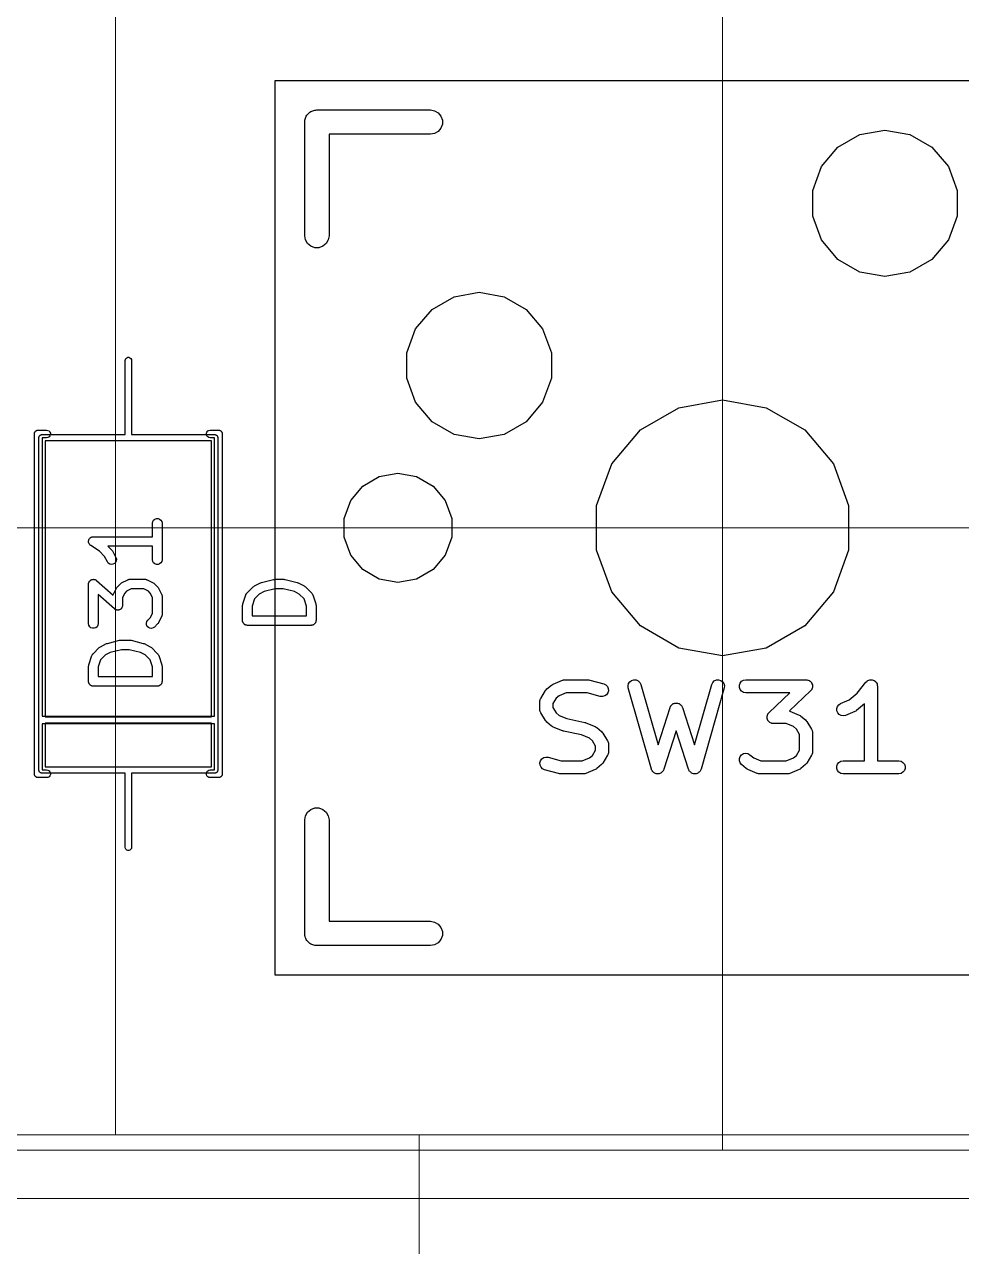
# Model space of a CAD drawing. Header units: millimetres. Extents: x 24 to 200, y 24 to 188.
# Drawn here: x 71.1 to 85.77, y 68.38 to 87.5 of the extents above; entities that cross this region are included whole.
import ezdxf

# ---------------------------------------------------------------- set-up
doc = ezdxf.new("R2010")
doc.units = ezdxf.units.MM
for name, color, linetype in [('3_SwitchPlate', 6, 'Continuous'), ('5_左天板', 1, 'Continuous'), ('7_PCBサンプル', 7, 'Continuous')]:
    doc.layers.add(name, color=color, linetype=linetype)
doc.layers.add('補助線', color=4, linetype='Continuous', lineweight=5, transparency=0.5)

# ---------------------------------------------------------------- blocks, each defined once
blk = doc.blocks.new('hhskb2-F.SilkS')
at = {"layer": '7_PCBサンプル'}
for p, q in [((62.4624, -100.617), (62.4681, -100.601)), ((62.4624, -100.634), (62.4624, -100.617)), ((62.4681, -100.601), (62.471, -100.585)), ((62.471, -100.585), (62.4793, -100.57)), ((62.4793, -100.57), (62.485, -100.555)), ((62.485, -100.555), (62.4957, -100.542)), ((62.4957, -100.542), (62.5041, -100.528)), ((62.5041, -100.528), (62.5168, -100.517)), ((62.5168, -100.517), (62.5275, -100.504)), ((62.5275, -100.504), (62.542, -100.496)), ((62.542, -100.496), (62.5547, -100.485)), ((62.5547, -100.485), (62.5704, -100.479)), ((62.5704, -100.479), (62.5848, -100.471)), ((62.5848, -100.471), (62.6013, -100.468)), ((62.6013, -100.468), (62.6169, -100.462)), ((62.6169, -100.462), (62.6336, -100.462)), ((62.6336, -100.462), (62.65, -100.459)), ((62.65, -100.459), (64.428, -100.459)), ((64.428, -100.459), (64.4932, -100.471)), ((64.4932, -100.471), (64.5505, -100.504)), ((64.5505, -100.504), (64.593, -100.555)), ((64.593, -100.555), (64.6156, -100.617)), ((64.6156, -100.617), (64.6156, -100.683)), ((62.4595, -100.65), (62.4624, -100.634)), ((62.4595, -102.428), (62.4595, -100.65)), ((64.5505, -100.796), (64.4932, -100.829)), ((64.593, -100.745), (64.5505, -100.796)), ((64.6156, -100.683), (64.593, -100.745)), ((71.1476, -100.842), (71.54, -100.773)), ((71.54, -100.773), (71.9324, -100.842)), ((64.428, -100.84), (62.8405, -100.84)), ((62.8405, -100.84), (62.8405, -102.428)), ((64.4932, -100.829), (64.428, -100.84)), ((70.8025, -101.041), (71.1476, -100.842)), ((71.9324, -100.842), (72.2775, -101.041)), ((70.5464, -101.346), (70.8025, -101.041)), ((72.2775, -101.041), (72.5336, -101.346)), ((70.4101, -101.721), (70.5464, -101.346)), ((72.5336, -101.346), (72.6699, -101.721)), ((70.4101, -102.119), (70.4101, -101.721)), ((72.6699, -101.721), (72.6699, -102.119)), ((70.5464, -102.494), (70.4101, -102.119)), ((72.6699, -102.119), (72.5336, -102.494)), ((62.471, -102.493), (62.4595, -102.428)), ((62.5041, -102.55), (62.471, -102.493)), ((62.829, -102.493), (62.7959, -102.55)), ((62.8405, -102.428), (62.829, -102.493)), ((70.8025, -102.799), (70.5464, -102.494)), ((72.5336, -102.494), (72.2775, -102.799)), ((62.5547, -102.593), (62.5041, -102.55)), ((62.6169, -102.616), (62.5547, -102.593)), ((62.6831, -102.616), (62.6169, -102.616)), ((62.7452, -102.593), (62.6831, -102.616)), ((62.7959, -102.55), (62.7452, -102.593)), ((71.1476, -102.998), (70.8025, -102.799)), ((72.2775, -102.799), (71.9324, -102.998)), ((71.54, -103.067), (71.1476, -102.998)), ((71.9324, -102.998), (71.54, -103.067)), ((64.4525, -103.581), (64.7976, -103.382)), ((64.7976, -103.382), (65.19, -103.313)), ((65.19, -103.313), (65.5824, -103.382)), ((65.5824, -103.382), (65.9275, -103.581)), ((64.1964, -103.886), (64.4525, -103.581)), ((65.9275, -103.581), (66.1836, -103.886)), ((64.0601, -104.261), (64.1964, -103.886)), ((66.1836, -103.886), (66.3199, -104.261)), ((64.0601, -104.659), (64.0601, -104.261)), ((66.3199, -104.261), (66.3199, -104.659)), ((64.1964, -105.034), (64.0601, -104.659)), ((66.3199, -104.659), (66.1836, -105.034)), ((68.3154, -105.119), (69, -104.998)), ((69, -104.998), (69.6846, -105.119)), ((64.4525, -105.339), (64.1964, -105.034)), ((66.1836, -105.034), (65.9275, -105.339)), ((67.7134, -105.467), (68.3154, -105.119)), ((69.6846, -105.119), (70.2865, -105.467)), ((64.7976, -105.538), (64.4525, -105.339)), ((65.9275, -105.339), (65.5824, -105.538)), ((58.23, -105.53), (58.2309, -105.525)), ((58.23, -110.85), (58.23, -105.53)), ((58.2309, -105.52), (58.2327, -105.515)), ((58.2309, -105.525), (58.2309, -105.52)), ((58.2327, -105.515), (58.2336, -105.509)), ((58.2336, -105.509), (58.2362, -105.505)), ((58.2362, -105.505), (58.238, -105.5)), ((58.238, -105.5), (58.2414, -105.496)), ((58.2414, -105.496), (58.244, -105.491)), ((58.244, -105.491), (58.2481, -105.488)), ((58.2481, -105.488), (58.2514, -105.484)), ((58.2514, -105.484), (58.256, -105.481)), ((58.256, -105.481), (58.26, -105.478)), ((58.26, -105.478), (58.2649, -105.476)), ((58.2649, -105.476), (58.2695, -105.474)), ((58.2695, -105.474), (58.2747, -105.473)), ((58.2747, -105.473), (58.2796, -105.471)), ((58.2796, -105.471), (58.2848, -105.471)), ((58.2848, -105.471), (58.29, -105.47)), ((58.29, -105.47), (58.42, -105.47)), ((58.42, -105.59), (58.35, -105.59)), ((58.35, -105.59), (58.35, -109.95)), ((58.42, -105.47), (58.4405, -105.474)), ((58.4405, -105.586), (58.42, -105.59)), ((58.4405, -105.474), (58.4586, -105.484)), ((58.4586, -105.576), (58.4405, -105.586)), ((58.4586, -105.484), (58.472, -105.5)), ((58.472, -105.56), (58.4586, -105.576)), ((58.472, -105.5), (58.4791, -105.52)), ((58.4791, -105.54), (58.472, -105.56)), ((58.4791, -105.52), (58.4791, -105.54)), ((60.9209, -105.52), (60.928, -105.5)), ((60.9209, -105.54), (60.9209, -105.52)), ((60.928, -105.56), (60.9209, -105.54)), ((60.928, -105.5), (60.9414, -105.484)), ((60.9414, -105.576), (60.928, -105.56)), ((60.9414, -105.484), (60.9595, -105.474)), ((60.9595, -105.586), (60.9414, -105.576)), ((60.9595, -105.474), (60.98, -105.47)), ((60.98, -105.59), (60.9595, -105.586)), ((60.98, -105.47), (61.11, -105.47)), ((61.05, -105.59), (60.98, -105.59)), ((61.05, -109.95), (61.05, -105.59)), ((61.11, -105.47), (61.1152, -105.471)), ((61.1152, -105.471), (61.1204, -105.471)), ((61.1204, -105.471), (61.1253, -105.473)), ((61.1253, -105.473), (61.1305, -105.474)), ((61.1305, -105.474), (61.1351, -105.476)), ((61.1351, -105.476), (61.14, -105.478)), ((61.14, -105.478), (61.144, -105.481)), ((61.144, -105.481), (61.1486, -105.484)), ((61.1486, -105.484), (61.1519, -105.488)), ((61.1519, -105.488), (61.156, -105.491)), ((61.156, -105.491), (61.1586, -105.496)), ((61.1586, -105.496), (61.162, -105.5)), ((61.162, -105.5), (61.1638, -105.505)), ((61.1638, -105.505), (61.1664, -105.509)), ((61.1664, -105.509), (61.1673, -105.515)), ((61.1673, -105.515), (61.1691, -105.52)), ((61.1691, -105.52), (61.1691, -105.525)), ((61.1691, -105.525), (61.17, -105.53)), ((61.17, -105.53), (61.17, -110.85)), ((65.19, -105.607), (64.7976, -105.538)), ((65.5824, -105.538), (65.19, -105.607)), ((67.2666, -105.999), (67.7134, -105.467)), ((70.2865, -105.467), (70.7334, -105.999)), ((63.6279, -106.197), (63.92, -106.146)), ((63.92, -106.146), (64.2121, -106.197)), ((67.0289, -106.652), (67.2666, -105.999)), ((70.7334, -105.999), (70.9711, -106.652)), ((63.1803, -106.573), (63.371, -106.346)), ((63.371, -106.346), (63.6279, -106.197)), ((64.2121, -106.197), (64.469, -106.346)), ((64.469, -106.346), (64.6597, -106.573)), ((63.0788, -106.852), (63.1803, -106.573)), ((64.6597, -106.573), (64.7612, -106.852)), ((67.0289, -107.348), (67.0289, -106.652)), ((70.9711, -106.652), (70.9711, -107.348)), ((63.0788, -107.148), (63.0788, -106.852)), ((64.7612, -106.852), (64.7612, -107.148)), ((63.1803, -107.427), (63.0788, -107.148)), ((64.7612, -107.148), (64.6597, -107.427)), ((63.371, -107.654), (63.1803, -107.427)), ((64.6597, -107.427), (64.469, -107.654)), ((67.2666, -108.001), (67.0289, -107.348)), ((70.9711, -107.348), (70.7334, -108.001)), ((63.6279, -107.803), (63.371, -107.654)), ((64.469, -107.654), (64.2121, -107.803)), ((63.92, -107.854), (63.6279, -107.803)), ((64.2121, -107.803), (63.92, -107.854)), ((67.7134, -108.533), (67.2666, -108.001)), ((70.7334, -108.001), (70.2865, -108.533)), ((68.3154, -108.881), (67.7134, -108.533)), ((70.2865, -108.533), (69.6846, -108.881)), ((69, -109.002), (68.3154, -108.881)), ((69.6846, -108.881), (69, -109.002)), ((66.3484, -109.446), (66.4935, -109.386)), ((66.4935, -109.386), (66.4958, -109.385)), ((66.4958, -109.385), (66.4978, -109.384)), ((66.4978, -109.384), (66.5129, -109.381)), ((66.5129, -109.381), (66.5279, -109.378)), ((66.5279, -109.378), (66.5303, -109.378)), ((66.5303, -109.378), (66.5326, -109.378)), ((66.5326, -109.378), (66.8954, -109.378)), ((66.8954, -109.378), (66.909, -109.38)), ((66.909, -109.38), (66.9226, -109.382)), ((66.9226, -109.382), (67.1403, -109.442)), ((67.5284, -109.438), (67.5481, -109.409)), ((67.5481, -109.409), (67.5767, -109.388)), ((67.5767, -109.388), (67.6106, -109.378)), ((67.6106, -109.378), (67.6458, -109.381)), ((67.6458, -109.381), (67.678, -109.395)), ((67.678, -109.395), (67.7034, -109.42)), ((67.7034, -109.42), (67.7188, -109.452)), ((68.8297, -109.452), (68.8452, -109.42)), ((68.8452, -109.42), (68.8705, -109.395)), ((68.8705, -109.395), (68.9028, -109.381)), ((68.9028, -109.381), (68.938, -109.378)), ((68.938, -109.378), (68.9719, -109.388)), ((68.9719, -109.388), (69.0004, -109.409)), ((69.0004, -109.409), (69.0202, -109.438)), ((69.2749, -109.429), (69.2976, -109.402)), ((69.2976, -109.402), (69.3281, -109.384)), ((69.3281, -109.384), (69.3629, -109.378)), ((69.3629, -109.378), (70.3063, -109.378)), ((70.3063, -109.378), (70.3206, -109.38)), ((70.3206, -109.38), (70.335, -109.382)), ((70.335, -109.382), (70.3379, -109.383)), ((70.3379, -109.383), (70.341, -109.384)), ((70.341, -109.384), (70.3536, -109.391)), ((70.3536, -109.391), (70.3666, -109.398)), ((70.3666, -109.398), (70.3688, -109.4)), ((70.3688, -109.4), (70.3716, -109.402)), ((70.3716, -109.402), (70.3809, -109.413)), ((70.3809, -109.413), (70.3909, -109.423)), ((71.1042, -109.589), (71.2429, -109.416)), ((71.2429, -109.416), (71.2439, -109.415)), ((71.2439, -109.415), (71.2445, -109.414)), ((71.2445, -109.414), (71.2571, -109.404)), ((71.2571, -109.404), (71.2694, -109.393)), ((71.2694, -109.393), (71.2706, -109.392)), ((71.2706, -109.392), (71.2715, -109.392)), ((71.2715, -109.392), (71.2869, -109.386)), ((71.2869, -109.386), (71.3023, -109.38)), ((71.3023, -109.38), (71.3035, -109.38)), ((71.3035, -109.38), (71.3046, -109.379)), ((71.3046, -109.379), (71.3211, -109.379)), ((71.3211, -109.379), (71.3376, -109.379)), ((71.3376, -109.379), (71.3387, -109.379)), ((71.3387, -109.379), (71.3399, -109.379)), ((71.3399, -109.379), (71.3554, -109.385)), ((71.3554, -109.385), (71.371, -109.39)), ((71.371, -109.39), (71.372, -109.391)), ((71.372, -109.391), (71.3731, -109.392)), ((71.3731, -109.392), (71.3857, -109.402)), ((71.3857, -109.402), (71.3986, -109.412)), ((71.3986, -109.412), (71.3992, -109.413)), ((71.3992, -109.413), (71.4001, -109.414)), ((71.4001, -109.414), (71.4083, -109.428)), ((66.1552, -109.669), (66.2277, -109.548)), ((66.2277, -109.548), (66.2388, -109.535)), ((66.2388, -109.535), (66.2498, -109.522)), ((66.2498, -109.522), (66.3224, -109.462)), ((66.3224, -109.462), (66.3356, -109.454)), ((66.3356, -109.454), (66.3484, -109.446)), ((66.5529, -109.581), (66.4407, -109.628)), ((66.8816, -109.581), (66.5529, -109.581)), ((67.0859, -109.638), (66.8816, -109.581)), ((67.1403, -109.442), (67.1722, -109.457)), ((67.1843, -109.612), (67.1552, -109.632)), ((67.1722, -109.457), (67.1969, -109.482)), ((67.2048, -109.584), (67.1843, -109.612)), ((67.1969, -109.482), (67.2115, -109.515)), ((67.2143, -109.55), (67.2048, -109.584)), ((67.2115, -109.515), (67.2143, -109.55)), ((67.5198, -109.472), (67.5284, -109.438)), ((67.5235, -109.507), (67.5198, -109.472)), ((67.8863, -110.777), (67.5235, -109.507)), ((67.7188, -109.452), (67.9895, -110.399)), ((68.5591, -110.399), (68.8297, -109.452)), ((69.0251, -109.507), (68.6623, -110.777)), ((69.0202, -109.438), (69.0288, -109.472)), ((69.0288, -109.472), (69.0251, -109.507)), ((69.2628, -109.462), (69.2749, -109.429)), ((69.2628, -109.497), (69.2628, -109.462)), ((69.2749, -109.53), (69.2628, -109.497)), ((69.2976, -109.557), (69.2749, -109.53)), ((69.3281, -109.575), (69.2976, -109.557)), ((69.3629, -109.581), (69.3281, -109.575)), ((70.0523, -109.581), (69.3629, -109.581)), ((69.7282, -109.89), (70.0523, -109.581)), ((70.3764, -109.553), (70.0466, -109.867)), ((70.385, -109.541), (70.3764, -109.553)), ((70.3943, -109.53), (70.385, -109.541)), ((70.3909, -109.423), (70.3922, -109.426)), ((70.3922, -109.426), (70.3943, -109.429)), ((70.3943, -109.429), (70.3992, -109.442)), ((70.3954, -109.527), (70.3943, -109.53)), ((70.3973, -109.525), (70.3954, -109.527)), ((70.4014, -109.511), (70.3973, -109.525)), ((70.3992, -109.442), (70.405, -109.456)), ((70.4063, -109.497), (70.4014, -109.511)), ((70.405, -109.456), (70.4052, -109.459)), ((70.4052, -109.459), (70.4063, -109.462)), ((70.4063, -109.462), (70.4063, -109.476)), ((70.4063, -109.476), (70.4073, -109.491)), ((70.4073, -109.491), (70.4063, -109.494)), ((70.4063, -109.494), (70.4063, -109.497)), ((70.9788, -109.694), (71.1042, -109.589)), ((71.4083, -109.428), (71.4169, -109.443)), ((71.4169, -109.443), (71.4172, -109.444)), ((71.4172, -109.444), (71.4178, -109.445)), ((71.4178, -109.445), (71.4206, -109.461)), ((71.4206, -109.461), (71.4239, -109.477)), ((71.4239, -109.477), (71.4237, -109.478)), ((71.4237, -109.478), (71.4239, -109.48)), ((71.4239, -109.48), (71.4239, -110.648)), ((66.1407, -109.721), (66.1424, -109.712)), ((66.1407, -109.842), (66.1407, -109.721)), ((66.1424, -109.712), (66.1425, -109.702)), ((66.1425, -109.702), (66.1454, -109.695)), ((66.1454, -109.695), (66.1468, -109.687)), ((66.1468, -109.687), (66.1517, -109.678)), ((66.1517, -109.678), (66.1552, -109.669)), ((66.3931, -109.668), (66.3439, -109.75)), ((66.3439, -109.75), (66.3439, -109.814)), ((66.4407, -109.628), (66.3931, -109.668)), ((67.1211, -109.641), (67.0859, -109.638)), ((67.1552, -109.632), (67.1211, -109.641)), ((68.1803, -109.804), (68.1876, -109.792)), ((68.1876, -109.792), (68.1939, -109.78)), ((68.1939, -109.78), (68.1969, -109.777)), ((68.1969, -109.777), (68.1991, -109.774)), ((68.1991, -109.774), (68.2099, -109.766)), ((68.2099, -109.766), (68.2201, -109.756)), ((68.2201, -109.756), (68.2238, -109.755)), ((68.2238, -109.755), (68.227, -109.752)), ((68.227, -109.752), (68.24, -109.748)), ((68.24, -109.748), (68.2527, -109.743)), ((68.2527, -109.743), (68.2568, -109.743)), ((68.2568, -109.743), (68.2606, -109.742)), ((68.2606, -109.742), (68.2743, -109.742)), ((68.2743, -109.742), (68.288, -109.742)), ((68.288, -109.742), (68.2918, -109.743)), ((68.2918, -109.743), (68.2959, -109.743)), ((68.2959, -109.743), (68.3085, -109.748)), ((68.3085, -109.748), (68.3216, -109.752)), ((68.3216, -109.752), (68.3248, -109.755)), ((68.3248, -109.755), (68.3285, -109.756)), ((68.3285, -109.756), (68.3387, -109.766)), ((68.3387, -109.766), (68.3495, -109.774)), ((68.3495, -109.774), (68.3516, -109.777)), ((68.3516, -109.777), (68.3546, -109.78)), ((68.3546, -109.78), (68.361, -109.792)), ((68.361, -109.792), (68.3683, -109.804)), ((70.7861, -109.829), (70.7966, -109.796)), ((70.7966, -109.796), (70.8181, -109.768)), ((70.8181, -109.768), (70.8478, -109.749)), ((70.8478, -109.749), (70.9788, -109.694)), ((71.2207, -109.757), (71.097, -109.86)), ((71.2207, -110.648), (71.2207, -109.757)), ((58.35, -109.95), (61.05, -109.95)), ((66.1424, -109.852), (66.1407, -109.842)), ((66.1425, -109.862), (66.1424, -109.852)), ((66.1454, -109.869), (66.1425, -109.862)), ((66.1468, -109.877), (66.1454, -109.869)), ((66.1517, -109.886), (66.1468, -109.877)), ((66.1552, -109.895), (66.1517, -109.886)), ((66.2277, -110.016), (66.1552, -109.895)), ((66.3439, -109.814), (66.3931, -109.896)), ((66.3931, -109.896), (66.4407, -109.936)), ((66.4407, -109.936), (66.5627, -109.987)), ((66.5627, -109.987), (66.8436, -110.045)), ((67.9895, -110.399), (68.1775, -109.811)), ((68.1775, -109.811), (68.1794, -109.808)), ((68.1794, -109.808), (68.1803, -109.804)), ((68.3683, -109.804), (68.3692, -109.808)), ((68.3692, -109.808), (68.3711, -109.811)), ((68.3711, -109.811), (68.5591, -110.399)), ((69.6973, -109.952), (69.6982, -109.949)), ((69.6982, -109.966), (69.6973, -109.952)), ((69.6982, -109.946), (69.7032, -109.932)), ((69.6982, -109.949), (69.6982, -109.946)), ((69.6982, -109.981), (69.6982, -109.966)), ((69.6993, -109.984), (69.6982, -109.981)), ((69.6995, -109.987), (69.6993, -109.984)), ((69.7053, -110.001), (69.6995, -109.987)), ((69.7032, -109.932), (69.7073, -109.918)), ((69.7073, -109.918), (69.7092, -109.916)), ((69.7092, -109.916), (69.7103, -109.913)), ((69.7103, -109.913), (69.7196, -109.901)), ((69.7196, -109.901), (69.7282, -109.89)), ((70.0466, -109.867), (70.0507, -109.868)), ((70.0507, -109.868), (70.0528, -109.869)), ((70.0528, -109.869), (70.0551, -109.87)), ((70.0551, -109.87), (70.2002, -109.93)), ((70.2002, -109.93), (70.213, -109.938)), ((70.213, -109.938), (70.2262, -109.946)), ((70.2262, -109.946), (70.2988, -110.006)), ((70.7877, -109.865), (70.7861, -109.829)), ((70.8013, -109.897), (70.7877, -109.865)), ((70.8252, -109.923), (70.8013, -109.897)), ((70.8565, -109.939), (70.8252, -109.923)), ((70.8915, -109.944), (70.8565, -109.939)), ((70.9259, -109.936), (70.8915, -109.944)), ((71.0711, -109.876), (70.9259, -109.936)), ((71.0839, -109.868), (71.0711, -109.876)), ((71.097, -109.86), (71.0839, -109.868)), ((61.05, -110.07), (58.35, -110.07)), ((58.35, -110.07), (58.35, -110.79)), ((61.05, -110.79), (61.05, -110.07)), ((66.2389, -110.028), (66.2277, -110.016)), ((66.2498, -110.041), (66.2389, -110.028)), ((66.3224, -110.102), (66.2498, -110.041)), ((66.3356, -110.109), (66.3224, -110.102)), ((66.3484, -110.118), (66.3356, -110.109)), ((66.4935, -110.178), (66.3484, -110.118)), ((66.5029, -110.18), (66.4935, -110.178)), ((66.5118, -110.184), (66.5029, -110.18)), ((66.7927, -110.242), (66.5118, -110.184)), ((66.8436, -110.045), (66.8525, -110.049)), ((66.8525, -110.049), (66.8619, -110.051)), ((66.8619, -110.051), (67.0071, -110.111)), ((67.0071, -110.111), (67.0199, -110.12)), ((67.0199, -110.12), (67.033, -110.127)), ((67.033, -110.127), (67.1056, -110.188)), ((68.2743, -110.176), (68.0808, -110.78)), ((68.4678, -110.78), (68.2743, -110.176)), ((69.7103, -110.014), (69.7053, -110.001)), ((69.7124, -110.017), (69.7103, -110.014)), ((69.7137, -110.02), (69.7124, -110.017)), ((69.7237, -110.03), (69.7137, -110.02)), ((69.733, -110.041), (69.7237, -110.03)), ((69.7358, -110.043), (69.733, -110.041)), ((69.738, -110.045), (69.7358, -110.043)), ((69.751, -110.052), (69.738, -110.045)), ((69.7635, -110.059), (69.751, -110.052)), ((69.7667, -110.059), (69.7635, -110.059)), ((69.7696, -110.061), (69.7667, -110.059)), ((69.784, -110.062), (69.7696, -110.061)), ((69.7983, -110.065), (69.784, -110.062)), ((69.9957, -110.065), (69.7983, -110.065)), ((70.1079, -110.112), (69.9957, -110.065)), ((70.1554, -110.151), (70.1079, -110.112)), ((70.2047, -110.233), (70.1554, -110.151)), ((70.2988, -110.006), (70.3097, -110.019)), ((70.3097, -110.019), (70.3208, -110.032)), ((70.3208, -110.032), (70.3934, -110.153)), ((70.3934, -110.153), (70.3969, -110.162)), ((70.3969, -110.162), (70.4018, -110.17)), ((70.4018, -110.17), (70.4032, -110.178)), ((70.4032, -110.178), (70.406, -110.186)), ((70.406, -110.186), (70.4062, -110.196)), ((66.9148, -110.293), (66.7927, -110.242)), ((66.9623, -110.333), (66.9148, -110.293)), ((67.0115, -110.415), (66.9623, -110.333)), ((67.1056, -110.188), (67.1166, -110.201)), ((67.1166, -110.201), (67.1277, -110.213)), ((67.1277, -110.213), (67.2003, -110.334)), ((67.2003, -110.334), (67.2037, -110.343)), ((67.2037, -110.343), (67.2086, -110.352)), ((67.2086, -110.352), (67.21, -110.36)), ((67.21, -110.36), (67.2129, -110.367)), ((67.2129, -110.367), (67.2131, -110.377)), ((67.2131, -110.377), (67.2147, -110.387)), ((70.2047, -110.479), (70.2047, -110.233)), ((70.4062, -110.196), (70.4079, -110.205)), ((70.4079, -110.205), (70.4079, -110.508)), ((66.9148, -110.601), (66.9623, -110.562)), ((66.9623, -110.562), (67.0115, -110.479)), ((67.0115, -110.479), (67.0115, -110.415)), ((67.2003, -110.56), (67.1277, -110.681)), ((67.2037, -110.551), (67.2003, -110.56)), ((67.2086, -110.542), (67.2037, -110.551)), ((67.21, -110.534), (67.2086, -110.542)), ((67.2129, -110.527), (67.21, -110.534)), ((67.2131, -110.517), (67.2129, -110.527)), ((67.2147, -110.508), (67.2131, -110.517)), ((67.2147, -110.387), (67.2147, -110.508)), ((69.2747, -110.578), (69.2973, -110.551)), ((69.2973, -110.551), (69.3278, -110.533)), ((69.3278, -110.533), (69.3625, -110.527)), ((69.3625, -110.527), (69.3973, -110.533)), ((69.3973, -110.533), (69.4279, -110.551)), ((69.4279, -110.551), (69.4887, -110.601)), ((70.1079, -110.601), (70.1554, -110.562)), ((70.1554, -110.562), (70.2047, -110.479)), ((70.3934, -110.56), (70.3208, -110.681)), ((70.3969, -110.551), (70.3934, -110.56)), ((70.4018, -110.542), (70.3969, -110.551)), ((70.4032, -110.534), (70.4018, -110.542)), ((70.406, -110.527), (70.4032, -110.534)), ((70.4062, -110.517), (70.406, -110.527)), ((70.4079, -110.508), (70.4062, -110.517)), ((66.1412, -110.679), (66.1506, -110.645)), ((66.1439, -110.714), (66.1412, -110.679)), ((66.1585, -110.747), (66.1439, -110.714)), ((66.1506, -110.645), (66.1711, -110.617)), ((66.1833, -110.772), (66.1585, -110.747)), ((66.1711, -110.617), (66.2002, -110.597)), ((66.2002, -110.597), (66.2344, -110.588)), ((66.2344, -110.588), (66.2695, -110.591)), ((66.2695, -110.591), (66.4738, -110.648)), ((66.4738, -110.648), (66.8025, -110.648)), ((66.8025, -110.648), (66.9148, -110.601)), ((67.1056, -110.707), (67.033, -110.767)), ((67.1166, -110.694), (67.1056, -110.707)), ((67.1277, -110.681), (67.1166, -110.694)), ((69.2627, -110.611), (69.2747, -110.578)), ((69.2629, -110.647), (69.2627, -110.611)), ((69.275, -110.68), (69.2629, -110.647)), ((69.2978, -110.707), (69.275, -110.68)), ((69.3704, -110.767), (69.2978, -110.707)), ((69.4887, -110.601), (69.6009, -110.648)), ((69.6009, -110.648), (69.9957, -110.648)), ((69.9957, -110.648), (70.1079, -110.601)), ((70.2988, -110.707), (70.2262, -110.767)), ((70.3097, -110.694), (70.2988, -110.707)), ((70.3208, -110.681), (70.3097, -110.694)), ((70.7868, -110.732), (70.7989, -110.699)), ((70.7868, -110.767), (70.7868, -110.732)), ((70.7989, -110.699), (70.8216, -110.672)), ((70.8216, -110.672), (70.8521, -110.654)), ((70.8521, -110.654), (70.8869, -110.648)), ((70.8869, -110.648), (71.2207, -110.648)), ((71.4239, -110.648), (71.7577, -110.648)), ((71.7577, -110.648), (71.7925, -110.654)), ((71.7925, -110.654), (71.823, -110.672)), ((71.823, -110.672), (71.8457, -110.699)), ((71.8457, -110.699), (71.8578, -110.732)), ((71.8578, -110.732), (71.8578, -110.767)), ((58.2309, -110.855), (58.23, -110.85)), ((58.2309, -110.86), (58.2309, -110.855)), ((58.2327, -110.865), (58.2309, -110.86)), ((58.2336, -110.871), (58.2327, -110.865)), ((58.2362, -110.875), (58.2336, -110.871)), ((58.238, -110.88), (58.2362, -110.875)), ((58.2414, -110.884), (58.238, -110.88)), ((58.244, -110.889), (58.2414, -110.884)), ((58.2481, -110.892), (58.244, -110.889)), ((58.2514, -110.896), (58.2481, -110.892)), ((58.256, -110.899), (58.2514, -110.896)), ((58.26, -110.902), (58.256, -110.899)), ((58.2649, -110.904), (58.26, -110.902)), ((58.2695, -110.906), (58.2649, -110.904)), ((58.2747, -110.907), (58.2695, -110.906)), ((58.2796, -110.909), (58.2747, -110.907)), ((58.2848, -110.909), (58.2796, -110.909)), ((58.29, -110.91), (58.2848, -110.909)), ((58.42, -110.91), (58.29, -110.91)), ((58.35, -110.79), (58.42, -110.79)), ((58.42, -110.79), (58.4405, -110.794)), ((58.4405, -110.906), (58.42, -110.91)), ((58.4405, -110.794), (58.4586, -110.804)), ((58.4586, -110.896), (58.4405, -110.906)), ((58.4586, -110.804), (58.472, -110.82)), ((58.472, -110.88), (58.4586, -110.896)), ((58.472, -110.82), (58.4791, -110.84)), ((58.4791, -110.86), (58.472, -110.88)), ((58.4791, -110.84), (58.4791, -110.86)), ((60.9209, -110.84), (60.928, -110.82)), ((60.9209, -110.86), (60.9209, -110.84)), ((60.928, -110.88), (60.9209, -110.86)), ((60.928, -110.82), (60.9414, -110.804)), ((60.9414, -110.896), (60.928, -110.88)), ((60.9414, -110.804), (60.9595, -110.794)), ((60.9595, -110.906), (60.9414, -110.896)), ((60.9595, -110.794), (60.98, -110.79)), ((60.98, -110.91), (60.9595, -110.906)), ((60.98, -110.79), (61.05, -110.79)), ((61.11, -110.91), (60.98, -110.91)), ((61.1152, -110.909), (61.11, -110.91)), ((61.1204, -110.909), (61.1152, -110.909)), ((61.1253, -110.907), (61.1204, -110.909)), ((61.1305, -110.906), (61.1253, -110.907)), ((61.1351, -110.904), (61.1305, -110.906)), ((61.14, -110.902), (61.1351, -110.904)), ((61.144, -110.899), (61.14, -110.902)), ((61.1486, -110.896), (61.144, -110.899)), ((61.1519, -110.892), (61.1486, -110.896)), ((61.156, -110.889), (61.1519, -110.892)), ((61.1586, -110.884), (61.156, -110.889)), ((61.162, -110.88), (61.1586, -110.884)), ((61.1638, -110.875), (61.162, -110.88)), ((61.1664, -110.871), (61.1638, -110.875)), ((61.1673, -110.865), (61.1664, -110.871)), ((61.1691, -110.86), (61.1673, -110.865)), ((61.17, -110.85), (61.1691, -110.855)), ((61.1691, -110.855), (61.1691, -110.86)), ((66.2151, -110.787), (66.1833, -110.772)), ((66.4328, -110.847), (66.2151, -110.787)), ((66.4465, -110.849), (66.4328, -110.847)), ((66.46, -110.851), (66.4465, -110.849)), ((66.8229, -110.851), (66.46, -110.851)), ((66.8252, -110.851), (66.8229, -110.851)), ((66.8275, -110.851), (66.8252, -110.851)), ((66.8425, -110.848), (66.8275, -110.851)), ((66.8576, -110.845), (66.8425, -110.848)), ((66.8596, -110.844), (66.8576, -110.845)), ((66.8619, -110.843), (66.8596, -110.844)), ((67.0071, -110.783), (66.8619, -110.843)), ((67.0199, -110.775), (67.0071, -110.783)), ((67.033, -110.767), (67.0199, -110.775)), ((67.8888, -110.783), (67.8863, -110.777)), ((67.89, -110.788), (67.8888, -110.783)), ((67.8964, -110.798), (67.89, -110.788)), ((67.9017, -110.809), (67.8964, -110.798)), ((67.9058, -110.813), (67.9017, -110.809)), ((67.9088, -110.818), (67.9058, -110.813)), ((67.9184, -110.825), (67.9088, -110.818)), ((67.9271, -110.834), (67.9184, -110.825)), ((67.9322, -110.836), (67.9271, -110.834)), ((67.9367, -110.839), (67.9322, -110.836)), ((67.9483, -110.843), (67.9367, -110.839)), ((67.9593, -110.848), (67.9483, -110.843)), ((67.9649, -110.848), (67.9593, -110.848)), ((67.9703, -110.85), (67.9649, -110.848)), ((67.9824, -110.85), (67.9703, -110.85)), ((67.9945, -110.851), (67.9824, -110.85)), ((67.9999, -110.849), (67.9945, -110.851)), ((68.0056, -110.849), (67.9999, -110.849)), ((68.0168, -110.844), (68.0056, -110.849)), ((68.0285, -110.841), (68.0168, -110.844)), ((68.033, -110.838), (68.0285, -110.841)), ((68.0382, -110.835), (68.033, -110.838)), ((68.0472, -110.827), (68.0382, -110.835)), ((68.057, -110.82), (68.0472, -110.827)), ((68.0602, -110.816), (68.057, -110.82)), ((68.0643, -110.812), (68.0602, -110.816)), ((68.07, -110.801), (68.0643, -110.812)), ((68.0768, -110.791), (68.07, -110.801)), ((68.0781, -110.785), (68.0768, -110.791)), ((68.0808, -110.78), (68.0781, -110.785)), ((68.4704, -110.785), (68.4678, -110.78)), ((68.4718, -110.791), (68.4704, -110.785)), ((68.4786, -110.801), (68.4718, -110.791)), ((68.4842, -110.812), (68.4786, -110.801)), ((68.4884, -110.816), (68.4842, -110.812)), ((68.4916, -110.82), (68.4884, -110.816)), ((68.5014, -110.827), (68.4916, -110.82)), ((68.5103, -110.835), (68.5014, -110.827)), ((68.5156, -110.838), (68.5103, -110.835)), ((68.5201, -110.841), (68.5156, -110.838)), ((68.5318, -110.844), (68.5201, -110.841)), ((68.543, -110.849), (68.5318, -110.844)), ((68.5486, -110.849), (68.543, -110.849)), ((68.554, -110.851), (68.5486, -110.849)), ((68.5661, -110.85), (68.554, -110.851)), ((68.5783, -110.85), (68.5661, -110.85)), ((68.5836, -110.848), (68.5783, -110.85)), ((68.5892, -110.848), (68.5836, -110.848)), ((68.6003, -110.843), (68.5892, -110.848)), ((68.6119, -110.839), (68.6003, -110.843)), ((68.6163, -110.836), (68.6119, -110.839)), ((68.6215, -110.834), (68.6163, -110.836)), ((68.6302, -110.825), (68.6215, -110.834)), ((68.6398, -110.818), (68.6302, -110.825)), ((68.6428, -110.813), (68.6398, -110.818)), ((68.6468, -110.809), (68.6428, -110.813)), ((68.6521, -110.798), (68.6468, -110.809)), ((68.6586, -110.788), (68.6521, -110.798)), ((68.6598, -110.783), (68.6586, -110.788)), ((68.6623, -110.777), (68.6598, -110.783)), ((69.3836, -110.775), (69.3704, -110.767)), ((69.3964, -110.783), (69.3836, -110.775)), ((69.5415, -110.843), (69.3964, -110.783)), ((69.5438, -110.844), (69.5415, -110.843)), ((69.5458, -110.845), (69.5438, -110.844)), ((69.5609, -110.848), (69.5458, -110.845)), ((69.5759, -110.851), (69.5609, -110.848)), ((69.5783, -110.851), (69.5759, -110.851)), ((69.5806, -110.851), (69.5783, -110.851)), ((70.016, -110.851), (69.5806, -110.851)), ((70.0183, -110.851), (70.016, -110.851)), ((70.0206, -110.851), (70.0183, -110.851)), ((70.0356, -110.848), (70.0206, -110.851)), ((70.0507, -110.845), (70.0356, -110.848)), ((70.0528, -110.844), (70.0507, -110.845)), ((70.0551, -110.843), (70.0528, -110.844)), ((70.2002, -110.783), (70.0551, -110.843)), ((70.213, -110.775), (70.2002, -110.783)), ((70.2262, -110.767), (70.213, -110.775)), ((70.7989, -110.8), (70.7868, -110.767)), ((70.8216, -110.827), (70.7989, -110.8)), ((70.8521, -110.845), (70.8216, -110.827)), ((70.8869, -110.851), (70.8521, -110.845)), ((71.7577, -110.851), (70.8869, -110.851)), ((71.7925, -110.845), (71.7577, -110.851)), ((71.823, -110.827), (71.7925, -110.845)), ((71.8457, -110.8), (71.823, -110.827)), ((71.8578, -110.767), (71.8457, -110.8)), ((62.4595, -111.572), (62.471, -111.507)), ((62.471, -111.507), (62.5041, -111.45)), ((62.5041, -111.45), (62.5547, -111.407)), ((62.5547, -111.407), (62.6169, -111.384)), ((62.6169, -111.384), (62.6831, -111.384)), ((62.6831, -111.384), (62.7452, -111.407)), ((62.7452, -111.407), (62.7959, -111.45)), ((62.7959, -111.45), (62.829, -111.507)), ((62.829, -111.507), (62.8405, -111.572)), ((62.4595, -113.35), (62.4595, -111.572)), ((62.8405, -111.572), (62.8405, -113.159)), ((62.8405, -113.159), (64.428, -113.159)), ((64.428, -113.159), (64.4932, -113.171)), ((64.4932, -113.171), (64.5505, -113.204)), ((64.5505, -113.204), (64.593, -113.255)), ((62.4624, -113.366), (62.4595, -113.35)), ((62.4624, -113.383), (62.4624, -113.366)), ((62.4681, -113.399), (62.4624, -113.383)), ((62.471, -113.415), (62.4681, -113.399)), ((62.4793, -113.43), (62.471, -113.415)), ((62.485, -113.445), (62.4793, -113.43)), ((64.593, -113.255), (64.6156, -113.317)), ((64.6156, -113.383), (64.593, -113.445)), ((64.6156, -113.317), (64.6156, -113.383)), ((62.4957, -113.458), (62.485, -113.445)), ((62.5041, -113.472), (62.4957, -113.458)), ((62.5168, -113.483), (62.5041, -113.472)), ((62.5275, -113.496), (62.5168, -113.483)), ((62.542, -113.504), (62.5275, -113.496)), ((62.5547, -113.515), (62.542, -113.504)), ((62.5704, -113.521), (62.5547, -113.515)), ((62.5848, -113.529), (62.5704, -113.521)), ((62.6013, -113.532), (62.5848, -113.529)), ((62.6169, -113.538), (62.6013, -113.532)), ((62.6336, -113.538), (62.6169, -113.538)), ((62.65, -113.54), (62.6336, -113.538)), ((64.428, -113.54), (62.65, -113.54)), ((64.4932, -113.529), (64.428, -113.54)), ((64.5505, -113.496), (64.4932, -113.529)), ((64.593, -113.445), (64.5505, -113.496))]:
    blk.add_line(p, q, dxfattribs=at)
blk = doc.blocks.new('hhskb2-F.Fab')
at = {"layer": '7_PCBサンプル'}
for p, q in [((59.65, -104.38), (59.653, -104.363)), ((59.65, -105.54), (59.65, -104.38)), ((59.653, -104.363), (59.6617, -104.348)), ((59.6617, -104.348), (59.675, -104.337)), ((59.675, -104.337), (59.6913, -104.331)), ((59.6913, -104.331), (59.7087, -104.331)), ((59.7087, -104.331), (59.725, -104.337)), ((59.725, -104.337), (59.7383, -104.348)), ((59.7383, -104.348), (59.747, -104.363)), ((59.747, -104.363), (59.75, -104.38)), ((59.75, -104.38), (59.75, -105.54)), ((58.3, -105.59), (58.3008, -105.586)), ((58.3, -110.79), (58.3, -105.59)), ((58.3008, -105.581), (58.3023, -105.577)), ((58.3008, -105.586), (58.3008, -105.581)), ((58.3023, -105.577), (58.303, -105.573)), ((58.303, -105.573), (58.3052, -105.569)), ((58.3052, -105.569), (58.3067, -105.565)), ((58.3067, -105.565), (58.3095, -105.562)), ((58.3095, -105.562), (58.3117, -105.558)), ((58.3117, -105.558), (58.315, -105.555)), ((58.315, -105.555), (58.3179, -105.552)), ((58.3179, -105.552), (58.3216, -105.55)), ((58.3216, -105.55), (58.325, -105.547)), ((58.325, -105.547), (58.3291, -105.545)), ((58.3291, -105.545), (58.3329, -105.543)), ((58.3329, -105.543), (58.3372, -105.542)), ((58.3372, -105.542), (58.3413, -105.541)), ((58.3413, -105.541), (58.3457, -105.541)), ((58.3457, -105.541), (58.35, -105.54)), ((58.35, -105.54), (59.65, -105.54)), ((59.75, -105.54), (61.05, -105.54)), ((61.05, -105.54), (61.0543, -105.541)), ((61.0543, -105.541), (61.0587, -105.541)), ((61.0587, -105.541), (61.0628, -105.542)), ((61.0628, -105.542), (61.0671, -105.543)), ((61.0671, -105.543), (61.0709, -105.545)), ((61.0709, -105.545), (61.075, -105.547)), ((61.075, -105.547), (61.0784, -105.55)), ((61.0784, -105.55), (61.0821, -105.552)), ((61.0821, -105.552), (61.085, -105.555)), ((61.085, -105.555), (61.0883, -105.558)), ((61.0883, -105.558), (61.0905, -105.562)), ((61.0905, -105.562), (61.0933, -105.565)), ((61.0933, -105.565), (61.0948, -105.569)), ((61.0948, -105.569), (61.097, -105.573)), ((61.097, -105.573), (61.0977, -105.577)), ((61.0977, -105.577), (61.0992, -105.581)), ((61.0992, -105.581), (61.0992, -105.586)), ((61.0992, -105.586), (61.1, -105.59)), ((61.1, -105.59), (61.1, -110.79)), ((58.4, -105.64), (58.4, -109.96)), ((61, -105.64), (58.4, -105.64)), ((61, -109.96), (61, -105.64)), ((60.0774, -106.928), (60.0819, -106.902)), ((60.0774, -107.139), (60.0774, -106.928)), ((60.0819, -106.902), (60.0949, -106.88)), ((60.0949, -106.88), (60.1149, -106.863)), ((60.1149, -106.863), (60.1394, -106.854)), ((60.1394, -106.854), (60.1654, -106.854)), ((60.1654, -106.854), (60.1899, -106.863)), ((60.1899, -106.863), (60.2098, -106.88)), ((60.2098, -106.88), (60.2229, -106.902)), ((60.2229, -106.902), (60.2274, -106.928)), ((60.2274, -106.928), (60.2274, -107.5)), ((59.0775, -107.209), (59.0785, -107.205)), ((59.0785, -107.218), (59.0775, -107.209)), ((59.0785, -107.201), (59.0816, -107.192)), ((59.0785, -107.205), (59.0785, -107.201)), ((59.0785, -107.227), (59.0785, -107.218)), ((59.0799, -107.231), (59.0785, -107.227)), ((59.0804, -107.235), (59.0799, -107.231)), ((59.0844, -107.243), (59.0804, -107.235)), ((59.0816, -107.192), (59.0837, -107.184)), ((59.0837, -107.184), (59.086, -107.18)), ((59.0874, -107.251), (59.0844, -107.243)), ((59.086, -107.18), (59.0874, -107.176)), ((59.0874, -107.176), (59.0932, -107.169)), ((59.0901, -107.254), (59.0874, -107.251)), ((59.0919, -107.258), (59.0901, -107.254)), ((59.0984, -107.264), (59.0919, -107.258)), ((59.0932, -107.169), (59.0981, -107.162)), ((59.0981, -107.162), (59.1015, -107.16)), ((59.1042, -107.271), (59.0984, -107.264)), ((59.1015, -107.16), (59.1042, -107.156)), ((59.1042, -107.156), (59.1119, -107.152)), ((59.1078, -107.273), (59.1042, -107.271)), ((59.1108, -107.276), (59.1078, -107.273)), ((59.2475, -107.367), (59.1108, -107.276)), ((59.1119, -107.152), (59.1191, -107.147)), ((59.1191, -107.147), (59.1231, -107.145)), ((59.1231, -107.145), (59.1267, -107.143)), ((59.1267, -107.143), (59.1355, -107.142)), ((59.1355, -107.142), (59.1441, -107.139)), ((59.1441, -107.139), (59.1483, -107.14)), ((59.1483, -107.14), (59.1524, -107.139)), ((59.1524, -107.139), (60.0774, -107.139)), ((60.0774, -107.289), (59.3811, -107.289)), ((59.3811, -107.289), (59.4435, -107.351)), ((60.0774, -107.5), (60.0774, -107.289)), ((59.3288, -107.449), (59.2475, -107.367)), ((59.371, -107.533), (59.3288, -107.449)), ((59.4435, -107.351), (59.4504, -107.361)), ((59.4504, -107.361), (59.4576, -107.371)), ((59.4576, -107.371), (59.5052, -107.466)), ((59.5052, -107.466), (59.5126, -107.491)), ((59.5126, -107.491), (59.511, -107.517)), ((60.0819, -107.525), (60.0774, -107.5)), ((60.2274, -107.5), (60.2229, -107.525)), ((59.3865, -107.554), (59.371, -107.533)), ((59.4083, -107.568), (59.3865, -107.554)), ((59.4336, -107.574), (59.4083, -107.568)), ((59.4595, -107.571), (59.4336, -107.574)), ((59.4828, -107.56), (59.4595, -107.571)), ((59.5007, -107.541), (59.4828, -107.56)), ((59.511, -107.517), (59.5007, -107.541)), ((60.0949, -107.548), (60.0819, -107.525)), ((60.1149, -107.564), (60.0949, -107.548)), ((60.1394, -107.573), (60.1149, -107.564)), ((60.1654, -107.573), (60.1394, -107.573)), ((60.1899, -107.564), (60.1654, -107.573)), ((60.2098, -107.548), (60.1899, -107.564)), ((60.2229, -107.525), (60.2098, -107.548)), ((59.0774, -107.88), (59.0787, -107.873)), ((59.0774, -108.5), (59.0774, -107.88)), ((59.0787, -107.873), (59.0788, -107.866)), ((59.0788, -107.866), (59.0809, -107.861)), ((59.0809, -107.861), (59.0819, -107.855)), ((59.0819, -107.855), (59.0856, -107.848)), ((59.0856, -107.848), (59.0882, -107.842)), ((59.0882, -107.842), (59.092, -107.837)), ((59.092, -107.837), (59.0949, -107.832)), ((59.0949, -107.832), (59.1005, -107.828)), ((59.1005, -107.828), (59.1054, -107.822)), ((59.1054, -107.822), (59.1104, -107.819)), ((59.1104, -107.819), (59.1149, -107.816)), ((59.1149, -107.816), (59.1218, -107.813)), ((59.1218, -107.813), (59.1282, -107.809)), ((59.1282, -107.809), (59.1339, -107.809)), ((59.1339, -107.809), (59.1394, -107.807)), ((59.1394, -107.807), (59.1467, -107.807)), ((59.1467, -107.807), (59.1539, -107.805)), ((59.1539, -107.805), (59.1596, -107.807)), ((59.1596, -107.807), (59.1654, -107.807)), ((59.1654, -107.807), (59.1723, -107.809)), ((59.1723, -107.809), (59.1795, -107.811)), ((59.1795, -107.811), (59.1844, -107.814)), ((59.1844, -107.814), (59.1899, -107.816)), ((59.1899, -107.816), (59.1955, -107.82)), ((59.1955, -107.82), (59.2018, -107.824)), ((59.2018, -107.824), (59.4618, -108.052)), ((59.5279, -107.923), (59.5755, -107.875)), ((59.5755, -107.875), (59.5854, -107.868)), ((59.5854, -107.868), (59.595, -107.861)), ((59.595, -107.861), (59.6903, -107.813)), ((59.6903, -107.813), (59.6944, -107.812)), ((59.6944, -107.812), (59.6982, -107.81)), ((59.6982, -107.81), (59.7068, -107.808)), ((59.7068, -107.808), (59.7152, -107.806)), ((59.7152, -107.806), (59.7196, -107.806)), ((59.7196, -107.806), (59.7238, -107.805)), ((59.7238, -107.805), (59.9619, -107.805)), ((59.9619, -107.805), (59.9662, -107.806)), ((59.9662, -107.806), (59.9705, -107.806)), ((59.9705, -107.806), (59.9789, -107.808)), ((59.9789, -107.808), (59.9876, -107.81)), ((59.9876, -107.81), (59.9913, -107.812)), ((59.9913, -107.812), (59.9954, -107.813)), ((59.9954, -107.813), (60.0907, -107.861)), ((60.0907, -107.861), (60.1003, -107.868)), ((60.1003, -107.868), (60.1102, -107.875)), ((60.1102, -107.875), (60.1578, -107.923)), ((61.6717, -107.909), (61.7669, -107.861)), ((61.7669, -107.861), (61.7748, -107.859)), ((61.7748, -107.859), (61.7823, -107.855)), ((61.7823, -107.855), (61.9728, -107.808)), ((61.9728, -107.808), (61.9819, -107.807)), ((61.9819, -107.807), (61.991, -107.805)), ((61.991, -107.805), (62.1338, -107.805)), ((62.1338, -107.805), (62.1428, -107.807)), ((62.1428, -107.807), (62.152, -107.808)), ((62.152, -107.808), (62.3425, -107.855)), ((62.3425, -107.855), (62.35, -107.859)), ((62.35, -107.859), (62.3578, -107.861)), ((62.3578, -107.861), (62.4531, -107.909)), ((59.4839, -108.27), (59.2274, -108.046)), ((59.2274, -108.046), (59.2274, -108.5)), ((59.4618, -108.052), (59.4629, -108.045)), ((59.4629, -108.045), (59.465, -108.042)), ((59.465, -108.042), (59.4663, -108.037)), ((59.4663, -108.037), (59.5139, -107.942)), ((59.5139, -107.942), (59.521, -107.933)), ((59.521, -107.933), (59.5279, -107.923)), ((59.6426, -108.02), (59.6083, -108.089)), ((59.673, -107.99), (59.6426, -108.02)), ((59.7415, -107.955), (59.673, -107.99)), ((59.9442, -107.955), (59.7415, -107.955)), ((60.0127, -107.99), (59.9442, -107.955)), ((60.0431, -108.02), (60.0127, -107.99)), ((60.0774, -108.089), (60.0431, -108.02)), ((60.1578, -107.923), (60.1647, -107.933)), ((60.1647, -107.933), (60.1718, -107.942)), ((60.1718, -107.942), (60.2195, -108.037)), ((60.2195, -108.037), (60.2207, -108.042)), ((60.2207, -108.042), (60.2229, -108.045)), ((60.2229, -108.045), (60.2244, -108.054)), ((60.2244, -108.054), (60.2269, -108.062)), ((60.2269, -108.062), (60.2266, -108.067)), ((60.2266, -108.067), (60.2274, -108.071)), ((60.2274, -108.071), (60.2274, -108.357)), ((61.4912, -108.19), (61.5388, -108.047)), ((61.5388, -108.047), (61.5409, -108.043)), ((61.5409, -108.043), (61.542, -108.039)), ((61.542, -108.039), (61.5471, -108.032)), ((61.5471, -108.032), (61.5513, -108.024)), ((61.5513, -108.024), (61.5545, -108.021)), ((61.5545, -108.021), (61.557, -108.018)), ((61.557, -108.018), (61.6522, -107.923)), ((61.6522, -107.923), (61.6621, -107.916)), ((61.6621, -107.916), (61.6717, -107.909)), ((61.7497, -108.037), (61.6756, -108.111)), ((61.8267, -107.999), (61.7497, -108.037)), ((62.0002, -107.955), (61.8267, -107.999)), ((62.1246, -107.955), (62.0002, -107.955)), ((62.2981, -107.999), (62.1246, -107.955)), ((62.3751, -108.037), (62.2981, -107.999)), ((62.4492, -108.111), (62.3751, -108.037)), ((62.4531, -107.909), (62.4627, -107.916)), ((62.4627, -107.916), (62.4726, -107.923)), ((62.4726, -107.923), (62.5678, -108.018)), ((62.5678, -108.018), (62.5703, -108.021)), ((62.5703, -108.021), (62.5735, -108.024)), ((62.5735, -108.024), (62.5777, -108.032)), ((62.5777, -108.032), (62.5827, -108.039)), ((62.5827, -108.039), (62.5839, -108.043)), ((62.5839, -108.043), (62.5859, -108.047)), ((62.5859, -108.047), (62.6335, -108.19)), ((59.4902, -108.274), (59.4839, -108.27)), ((59.5803, -108.272), (59.5753, -108.275)), ((59.5852, -108.267), (59.5803, -108.272)), ((59.5908, -108.262), (59.5852, -108.267)), ((59.5937, -108.257), (59.5908, -108.262)), ((59.5975, -108.253), (59.5937, -108.257)), ((59.6001, -108.246), (59.5975, -108.253)), ((59.6038, -108.239), (59.6001, -108.246)), ((59.6048, -108.234), (59.6038, -108.239)), ((59.6069, -108.228), (59.6048, -108.234)), ((59.6071, -108.221), (59.6069, -108.228)), ((59.6083, -108.214), (59.6071, -108.221)), ((59.6083, -108.089), (59.6083, -108.214)), ((60.0774, -108.339), (60.0774, -108.089)), ((61.4874, -108.214), (61.4895, -108.202)), ((61.4874, -108.452), (61.4874, -108.214)), ((61.4895, -108.202), (61.4912, -108.19)), ((61.6756, -108.111), (61.6374, -108.226)), ((61.6374, -108.226), (61.6374, -108.377)), ((62.4874, -108.226), (62.4492, -108.111)), ((62.4874, -108.377), (62.4874, -108.226)), ((62.6335, -108.19), (62.6353, -108.202)), ((62.6353, -108.202), (62.6374, -108.214)), ((62.6374, -108.214), (62.6374, -108.452)), ((59.4958, -108.279), (59.4902, -108.274)), ((59.5013, -108.281), (59.4958, -108.279)), ((59.5062, -108.284), (59.5013, -108.281)), ((59.5134, -108.285), (59.5062, -108.284)), ((59.5203, -108.288), (59.5134, -108.285)), ((59.5261, -108.288), (59.5203, -108.288)), ((59.5318, -108.289), (59.5261, -108.288)), ((59.539, -108.288), (59.5318, -108.289)), ((59.5464, -108.288), (59.539, -108.288)), ((59.5518, -108.286), (59.5464, -108.288)), ((59.5575, -108.285), (59.5518, -108.286)), ((59.5639, -108.281), (59.5575, -108.285)), ((59.5708, -108.279), (59.5639, -108.281)), ((59.5753, -108.275), (59.5708, -108.279)), ((59.9892, -108.468), (60.0041, -108.446)), ((60.0041, -108.446), (60.0431, -108.407)), ((60.0431, -108.407), (60.0774, -108.339)), ((60.2195, -108.39), (60.1718, -108.485)), ((60.2207, -108.386), (60.2195, -108.39)), ((60.2229, -108.382), (60.2207, -108.386)), ((60.2244, -108.374), (60.2229, -108.382)), ((60.2269, -108.365), (60.2244, -108.374)), ((60.2274, -108.357), (60.2266, -108.361)), ((60.2266, -108.361), (60.2269, -108.365)), ((61.4885, -108.458), (61.4874, -108.452)), ((61.4885, -108.465), (61.4885, -108.458)), ((61.6374, -108.377), (62.4874, -108.377)), ((62.6374, -108.452), (62.6362, -108.458)), ((62.6362, -108.458), (62.6362, -108.465)), ((59.0819, -108.525), (59.0774, -108.5)), ((59.0949, -108.548), (59.0819, -108.525)), ((59.1149, -108.564), (59.0949, -108.548)), ((59.1394, -108.573), (59.1149, -108.564)), ((59.1654, -108.573), (59.1394, -108.573)), ((59.1899, -108.564), (59.1654, -108.573)), ((59.2098, -108.548), (59.1899, -108.564)), ((59.2229, -108.525), (59.2098, -108.548)), ((59.2274, -108.5), (59.2229, -108.525)), ((59.9824, -108.493), (59.9892, -108.468)), ((59.9847, -108.519), (59.9824, -108.493)), ((59.9957, -108.543), (59.9847, -108.519)), ((60.0141, -108.561), (59.9957, -108.543)), ((60.0377, -108.572), (60.0141, -108.561)), ((60.0637, -108.574), (60.0377, -108.572)), ((60.0888, -108.567), (60.0637, -108.574)), ((60.1102, -108.553), (60.0888, -108.567)), ((60.1578, -108.505), (60.1102, -108.553)), ((60.1647, -108.495), (60.1578, -108.505)), ((60.1718, -108.485), (60.1647, -108.495)), ((61.4908, -108.471), (61.4885, -108.465)), ((61.4919, -108.478), (61.4908, -108.471)), ((61.4952, -108.483), (61.4919, -108.478)), ((61.4974, -108.489), (61.4952, -108.483)), ((61.5016, -108.494), (61.4974, -108.489)), ((61.5049, -108.5), (61.5016, -108.494)), ((61.51, -108.504), (61.5049, -108.5)), ((61.5142, -108.509), (61.51, -108.504)), ((61.5199, -108.513), (61.5142, -108.509)), ((61.5249, -108.517), (61.5199, -108.513)), ((61.531, -108.519), (61.5249, -108.517)), ((61.5367, -108.522), (61.531, -108.519)), ((61.5432, -108.524), (61.5367, -108.522)), ((61.5494, -108.526), (61.5432, -108.524)), ((61.5559, -108.526), (61.5494, -108.526)), ((61.5624, -108.527), (61.5559, -108.526)), ((62.5624, -108.527), (61.5624, -108.527)), ((62.5688, -108.526), (62.5624, -108.527)), ((62.5754, -108.526), (62.5688, -108.526)), ((62.5816, -108.524), (62.5754, -108.526)), ((62.588, -108.522), (62.5816, -108.524)), ((62.5937, -108.519), (62.588, -108.522)), ((62.5999, -108.517), (62.5937, -108.519)), ((62.6049, -108.513), (62.5999, -108.517)), ((62.6106, -108.509), (62.6049, -108.513)), ((62.6148, -108.504), (62.6106, -108.509)), ((62.6198, -108.5), (62.6148, -108.504)), ((62.6231, -108.494), (62.6198, -108.5)), ((62.6273, -108.489), (62.6231, -108.494)), ((62.6296, -108.483), (62.6273, -108.489)), ((62.6329, -108.478), (62.6296, -108.483)), ((62.634, -108.471), (62.6329, -108.478)), ((62.6362, -108.465), (62.634, -108.471)), ((59.2617, -108.861), (59.3569, -108.813)), ((59.3569, -108.813), (59.3648, -108.811)), ((59.3648, -108.811), (59.3723, -108.808)), ((59.3723, -108.808), (59.5628, -108.76)), ((59.5628, -108.76), (59.5719, -108.759)), ((59.5719, -108.759), (59.581, -108.758)), ((59.581, -108.758), (59.7238, -108.758)), ((59.7238, -108.758), (59.7328, -108.759)), ((59.7328, -108.759), (59.742, -108.76)), ((59.742, -108.76), (59.9325, -108.808)), ((59.9325, -108.808), (59.94, -108.811)), ((59.94, -108.811), (59.9478, -108.813)), ((59.9478, -108.813), (60.0431, -108.861)), ((59.0812, -109.142), (59.1288, -109)), ((59.1288, -109), (59.1309, -108.996)), ((59.1309, -108.996), (59.132, -108.992)), ((59.132, -108.992), (59.1371, -108.984)), ((59.1371, -108.984), (59.1413, -108.977)), ((59.1413, -108.977), (59.1445, -108.974)), ((59.1445, -108.974), (59.147, -108.97)), ((59.147, -108.97), (59.2422, -108.875)), ((59.2422, -108.875), (59.252, -108.868)), ((59.252, -108.868), (59.2617, -108.861)), ((59.3397, -108.99), (59.2656, -109.064)), ((59.4167, -108.951), (59.3397, -108.99)), ((59.5902, -108.908), (59.4167, -108.951)), ((59.7146, -108.908), (59.5902, -108.908)), ((59.8881, -108.951), (59.7146, -108.908)), ((59.9651, -108.99), (59.8881, -108.951)), ((60.0392, -109.064), (59.9651, -108.99)), ((60.0431, -108.861), (60.0527, -108.868)), ((60.0527, -108.868), (60.0626, -108.875)), ((60.0626, -108.875), (60.1578, -108.97)), ((60.1578, -108.97), (60.1603, -108.974)), ((60.1603, -108.974), (60.1635, -108.977)), ((60.1635, -108.977), (60.1677, -108.984)), ((60.1677, -108.984), (60.1727, -108.992)), ((60.1727, -108.992), (60.1739, -108.996)), ((60.1739, -108.996), (60.1759, -109)), ((60.1759, -109), (60.2235, -109.142)), ((59.0774, -109.166), (59.0795, -109.154)), ((59.0774, -109.404), (59.0774, -109.166)), ((59.0795, -109.154), (59.0812, -109.142)), ((59.2656, -109.064), (59.2274, -109.178)), ((59.2274, -109.178), (59.2274, -109.329)), ((60.0774, -109.178), (60.0392, -109.064)), ((60.0774, -109.329), (60.0774, -109.178)), ((60.2235, -109.142), (60.2253, -109.154)), ((60.2253, -109.154), (60.2274, -109.166)), ((60.2274, -109.166), (60.2274, -109.404)), ((59.0785, -109.411), (59.0774, -109.404)), ((59.0785, -109.417), (59.0785, -109.411)), ((59.0808, -109.423), (59.0785, -109.417)), ((59.2274, -109.329), (60.0774, -109.329)), ((60.2262, -109.417), (60.224, -109.423)), ((60.2274, -109.404), (60.2262, -109.411)), ((60.2262, -109.411), (60.2262, -109.417)), ((59.0819, -109.43), (59.0808, -109.423)), ((59.0852, -109.436), (59.0819, -109.43)), ((59.0874, -109.442), (59.0852, -109.436)), ((59.0916, -109.447), (59.0874, -109.442)), ((59.0949, -109.452), (59.0916, -109.447)), ((59.1, -109.457), (59.0949, -109.452)), ((59.1042, -109.462), (59.1, -109.457)), ((59.1099, -109.465), (59.1042, -109.462)), ((59.1149, -109.469), (59.1099, -109.465)), ((59.121, -109.471), (59.1149, -109.469)), ((59.1267, -109.475), (59.121, -109.471)), ((59.1332, -109.476), (59.1267, -109.475)), ((59.1394, -109.478), (59.1332, -109.476)), ((59.1459, -109.478), (59.1394, -109.478)), ((59.1524, -109.479), (59.1459, -109.478)), ((60.1524, -109.479), (59.1524, -109.479)), ((60.1588, -109.478), (60.1524, -109.479)), ((60.1654, -109.478), (60.1588, -109.478)), ((60.1716, -109.476), (60.1654, -109.478)), ((60.178, -109.475), (60.1716, -109.476)), ((60.1837, -109.471), (60.178, -109.475)), ((60.1899, -109.469), (60.1837, -109.471)), ((60.1949, -109.465), (60.1899, -109.469)), ((60.2006, -109.462), (60.1949, -109.465)), ((60.2048, -109.457), (60.2006, -109.462)), ((60.2098, -109.452), (60.2048, -109.457)), ((60.2131, -109.447), (60.2098, -109.452)), ((60.2173, -109.442), (60.2131, -109.447)), ((60.2196, -109.436), (60.2173, -109.442)), ((60.2229, -109.43), (60.2196, -109.436)), ((60.224, -109.423), (60.2229, -109.43)), ((58.4, -109.96), (61, -109.96)), ((58.4, -110.06), (58.4, -110.74)), ((61, -110.06), (58.4, -110.06)), ((61, -110.74), (61, -110.06)), ((58.4, -110.74), (61, -110.74)), ((58.3008, -110.794), (58.3, -110.79)), ((58.3008, -110.799), (58.3008, -110.794)), ((58.3023, -110.803), (58.3008, -110.799)), ((58.303, -110.807), (58.3023, -110.803)), ((58.3052, -110.811), (58.303, -110.807)), ((58.3067, -110.815), (58.3052, -110.811)), ((58.3095, -110.818), (58.3067, -110.815)), ((58.3117, -110.822), (58.3095, -110.818)), ((58.315, -110.825), (58.3117, -110.822)), ((58.3179, -110.828), (58.315, -110.825)), ((58.3216, -110.83), (58.3179, -110.828)), ((58.325, -110.833), (58.3216, -110.83)), ((58.3291, -110.835), (58.325, -110.833)), ((58.3329, -110.837), (58.3291, -110.835)), ((58.3372, -110.838), (58.3329, -110.837)), ((58.3413, -110.839), (58.3372, -110.838)), ((58.3457, -110.839), (58.3413, -110.839)), ((58.35, -110.84), (58.3457, -110.839)), ((59.65, -110.84), (58.35, -110.84)), ((59.65, -112), (59.65, -110.84)), ((61.05, -110.84), (59.75, -110.84)), ((59.75, -110.84), (59.75, -112)), ((61.0543, -110.839), (61.05, -110.84)), ((61.0587, -110.839), (61.0543, -110.839)), ((61.0628, -110.838), (61.0587, -110.839)), ((61.0671, -110.837), (61.0628, -110.838)), ((61.0709, -110.835), (61.0671, -110.837)), ((61.075, -110.833), (61.0709, -110.835)), ((61.0784, -110.83), (61.075, -110.833)), ((61.0821, -110.828), (61.0784, -110.83)), ((61.085, -110.825), (61.0821, -110.828)), ((61.0883, -110.822), (61.085, -110.825)), ((61.0905, -110.818), (61.0883, -110.822)), ((61.0933, -110.815), (61.0905, -110.818)), ((61.0948, -110.811), (61.0933, -110.815)), ((61.097, -110.807), (61.0948, -110.811)), ((61.0977, -110.803), (61.097, -110.807)), ((61.0992, -110.799), (61.0977, -110.803)), ((61.1, -110.79), (61.0992, -110.794)), ((61.0992, -110.794), (61.0992, -110.799)), ((59.653, -112.017), (59.65, -112)), ((59.6617, -112.032), (59.653, -112.017)), ((59.675, -112.043), (59.6617, -112.032)), ((59.6913, -112.049), (59.675, -112.043)), ((59.7087, -112.049), (59.6913, -112.049)), ((59.725, -112.043), (59.7087, -112.049)), ((59.7383, -112.032), (59.725, -112.043)), ((59.747, -112.017), (59.7383, -112.032)), ((59.75, -112), (59.747, -112.017))]:
    blk.add_line(p, q, dxfattribs=at)

msp = doc.modelspace()

# ---------------------------------------------------------------- linework, layer by layer
at = {"layer": '3_SwitchPlate'}
msp.add_lwpolyline([(75.025, 72.625), (75.025, 86.625), (89.025, 86.625), (89.025, 72.625)], close=True, dxfattribs=at)
at = {"layer": '5_左天板', "lineweight": 5, "transparency": 33554687}
msp.add_lwpolyline([(52.525, 147.125), (52.525, 69.125), (100.025, 69.125), (100.025, 50.125), (168.525, 50.125), (168.525, 147.125)], close=True, dxfattribs=at)
at = {"layer": '7_PCBサンプル', "lineweight": 5, "transparency": 33554687}
for points in [[(53.525, 70.125), (53.525, 89.125), (72.525, 89.125), (72.525, 70.125)], [(72.525, 70.125), (72.525, 89.125), (91.525, 89.125), (91.525, 70.125)], [(53.525, 51.125), (53.525, 70.125), (77.275, 70.125), (77.275, 51.125)], [(77.275, 51.125), (77.275, 70.125), (101.025, 70.125), (101.025, 51.125)]]:
    msp.add_lwpolyline(points, close=True, dxfattribs=at)
at = {"layer": '補助線'}
for p, q in [((82.025, 171.2), (82.025, 69.882)), ((45.855, 79.625), (185.21, 79.625)), ((39.522, 69.882), (186.964, 69.882))]:
    msp.add_line(p, q, dxfattribs=at)
at = {"layer": '補助線', "lineweight": 5, "transparency": 33554687}
msp.add_line((176.699, 69.125), (40.107, 69.125), dxfattribs=at)

# ---------------------------------------------------------------- block references
for name in ['hhskb2-F.SilkS', 'hhskb2-F.Fab']:
    msp.add_blockref(name, (13.025, 186.625))

doc.saveas('drawing.dxf')
